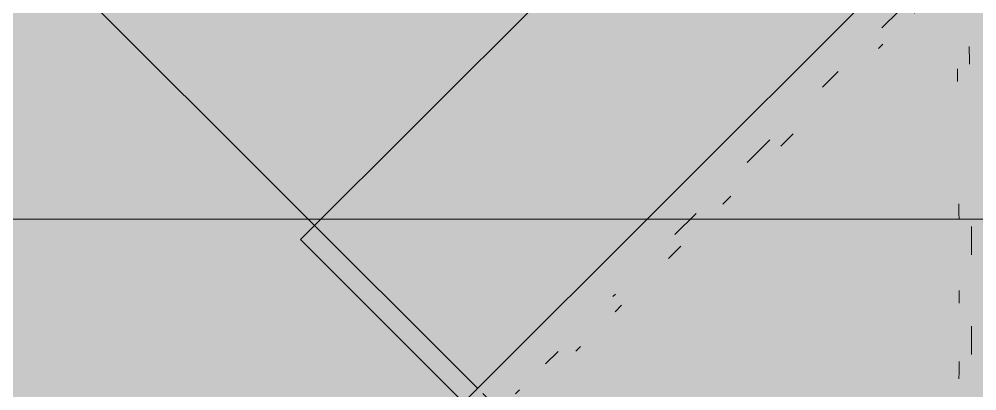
# Model space of a CAD drawing. Header units: metres. Extents: x 42.1 to 94.3, y -3.4 to 61.2.
# Drawn here: x 43.0623 to 43.1246, y 59.0157 to 59.0399 of the extents above; entities that cross this region are included whole.
import ezdxf

# ---------------------------------------------------------------- set-up
doc = ezdxf.new("R2010")
doc.units = ezdxf.units.M
doc.layers.add('P-PIPE', color=7, linetype='Continuous', lineweight=5)
doc.layers.add('P-SANR-FIXT', color=7, linetype='Continuous', lineweight=5)

# ---------------------------------------------------------------- blocks, each defined once
blk = doc.blocks.new('USO_ESG_Cuba lavatório retângular - Uso geral-4179220-TÉRREO F_S 2')
at = {"layer": 'P-SANR-FIXT', "true_color": 0xf3f3f3, "transparency": 33554560}
h = blk.add_hatch(color=7, dxfattribs=at)
h.paths.add_polyline_path([(0.153576522856982, -0.38421018595938), (0.1730500000000551, -0.38421018595938), (0.1865226853825297, -0.3806001907912671), (0.1963853755968918, -0.3707375005769058), (0.1999953707650045, -0.357264815194431), (0.1999953707650045, -0.08215698149947279), (0.1963853755968918, -0.06868429611699853), (0.1865226853825297, -0.0588216059026367), (0.1730500000000551, -0.05521161073452373), (-0.1731071461119438, -0.05521161073452265), (-0.1865798314944186, -0.05882160590263562), (-0.1964425217087805, -0.06868429611699745), (-0.2000525168768932, -0.0821569814994717), (-0.2000525168768937, -0.3572648151944299), (-0.196442521708781, -0.3707375005769047), (-0.1865798314944192, -0.3806001907912665), (-0.1731071461119441, -0.3842101859593789), (0.07598515189167351, -0.3842101859593795)])
h.paths.add_polyline_path([(-0.07919759003894342, -0.357624999999851), (-0.1858498807489764, -0.357624999999851), (-0.1858498807489775, -0.1449999999999286), (0.1869294648993635, -0.1449999999999286), (0.1869294648993629, -0.357624999999851), (0.07598515189167351, -0.357624999999851)])
h = blk.add_hatch(color=7, dxfattribs=at)
h.paths.add_polyline_path([(-0.1577742693706414, -0.357624999999851), (0.1869294648993632, -0.357624999999851), (0.1869294648993624, -0.1449999999999286), (-0.1858498807489766, -0.1449999999999286), (-0.1858498807489775, -0.357624999999851), (-0.1731071461119441, -0.357624999999851)])
h.paths.add_polyline_path([(6.036984245838539e-14, -0.2799999999999271), (-0.009270509831188219, -0.2785316954887822), (-0.01763355756871367, -0.2742705098311759), (-0.02427050983118833, -0.2676335575687012), (-0.02512147617277536, -0.2661279080109149), (-0.02896880295329542, -0.2601993078303887), (-0.03101997323187399, -0.2495252780338277), (-0.02853169548879464, -0.2391271243805102), (-0.02329843698083179, -0.2310628503780678), (-0.02032718487592323, -0.2284231174758867), (-0.01763355756871502, -0.225729490168679), (-0.009270509831187677, -0.2214683045110727), (0.0005397920751905673, -0.2200854946656388), (0.009270509831308147, -0.2214683045110727), (0.01763355756883414, -0.225729490168679), (0.02427050983130853, -0.2323664424311531), (0.02620106032315622, -0.2358070138571937), (0.02875675427857716, -0.2397917578824771), (0.03085075423789607, -0.2499999999999275), (0.02853169548891457, -0.2605591455052985), (0.02313259905120621, -0.2689772181099839), (0.02127662880824103, -0.2706274385917687), (0.01763355756883468, -0.2742705098311753), (0.009270509831308959, -0.2785316954887822), (0.0005397920751905673, -0.2799145053342166)])
at = {"layer": 'P-SANR-FIXT'}
blk.add_line((0.1869294648993059, -0.145), (-0.185849880749034, -0.145), dxfattribs=at)
at = {"layer": 'P-SANR-FIXT', "color": 8, "true_color": 0x797979}
blk.add_line((0.02620106032309959, -0.145), (0.1869294648993054, -0.145), dxfattribs=at)
blk = doc.blocks.new('Joelho 45_90 - Serie Normal - Esgoto - MEP - Tigre - Standard-4202926-TÉRREO F_S 2')
at = {"layer": 'P-PIPE', "true_color": 0xe06060}
for points in [[(43.09121825120125, 59.01490500187934), (43.12133113441597, 59.04501788509407), (43.11072453269818, 59.05562448681187), (43.08061164948344, 59.02551160359714), (43.09064037133811, 59.01548288174247)], [(43.09355140251431, 59.01440972606765), (43.09379816894773, 59.01503962716366), (43.09413497552421, 59.01526043900543), (43.09469248299542, 59.01555080654877), (43.09509346984427, 59.01622524821059), (43.09529048933597, 59.01682031953839), (43.09709210859911, 59.01795043215247), (43.09765728220394, 59.01892705556069), (43.09783093944536, 59.01917139261146), (43.10092994317454, 59.02179113005352), (43.10111204696017, 59.02197037051352), (43.10149927012579, 59.02235759367914), (43.1014992904534, 59.02244624218262), (43.10414248644704, 59.02547471140782), (43.1055919335484, 59.02645025710175), (43.1071207427368, 59.02834346258728), (43.10825667811314, 59.02960091575976), (43.11050220935637, 59.03136053290972), (43.11106602776538, 59.03203084060077), (43.11185218201361, 59.03315700090106), (43.11441326907629, 59.03536372668593), (43.11450544520086, 59.03536376875422), (43.11706817992887, 59.03831021704583), (43.11768975658364, 59.03905165887226), (43.11875321777291, 59.03961154132627), (43.11952413119458, 59.0407842322798), (43.12007865413423, 59.04139024105188), (43.12110879198855, 59.0419671155419), (43.12117213330276, 59.0420304568561), (43.12118734494042, 59.04254769413158), (43.12182641022767, 59.04268473378102), (43.12109859967998, 59.04478535035808), (43.09121825120125, 59.01490500187934), (43.09350566226557, 59.01441943569886)], [(43.12591236611203, 59.00053284993211), (43.12615850806137, 59.00576382471036), (43.12625971368062, 59.02936221828237), (43.12589841395664, 59.04312587442562), (43.12402335517201, 59.04166379795558), (43.1243486329536, 59.0412383867019), (43.12402335517201, 59.04074373933405), (43.12407835356348, 59.0401190435583), (43.12455574700626, 59.03932824077449), (43.12413335195495, 59.0373796777201), (43.12417462014682, 59.03679455527135), (43.12451260171648, 59.03622509684291), (43.12423844799116, 59.03186155218982), (43.12443171946659, 59.02682992670958), (43.12426100764361, 59.02565598827346), (43.12426439481391, 59.02447712045145), (43.12460986350336, 59.021552797616), (43.12426326695541, 59.01871063393637), (43.1242632669554, 59.0180350078818), (43.1246123721772, 59.0170034149077), (43.12426653520554, 59.01151646757157), (43.12452228974411, 59.00794545698319), (43.12414291208669, 59.00671329090745), (43.12424026898295, 59.00576382471036), (43.12442501426657, 59.00443551625904), (43.12403558084708, 59.00316077007788), (43.12408944974627, 59.00294426313853), (43.12423044883984, 59.00238263106804), (43.12403558084708, 59.00175250073188), (43.12518653918388, 59.00100453702917)], [(43.13510081749084, 59.00053284993211), (43.14090990914313, 59.00053284993211), (43.14111573926208, 59.00419677689776), (43.14128837582904, 59.02221480494246), (43.14099595461986, 59.0424999732959), (43.14089595698775, 59.04312587442561), (43.12589841395664, 59.04312587442562), (43.12608916397707, 59.04018435867398), (43.12628375538453, 59.0259099631387), (43.12604378462083, 59.00194922907712), (43.12597807536643, 59.00053284993211), (43.13226244963923, 59.00053284993211)], [(43.10742082422457, 59.00495435000344), (43.0973568410978, 59.0116792049372), (43.0977356311265, 59.01108395617469), (43.10237821588573, 59.00780471798048), (43.10650201597117, 59.00547886342203)], [(43.12099084824236, 59.00225470256665), (43.11613380482861, 59.00292822005274), (43.11336851149638, 59.00347598273817), (43.1173187225013, 59.00262626557063), (43.12015210957972, 59.00232849472897)]]:
    blk.add_hatch(color=13, dxfattribs=at).paths.add_polyline_path(points)
h = blk.add_hatch(color=13, dxfattribs=at)
h.paths.add_polyline_path([(43.09355140251431, 59.01440972606765), (43.09362173394641, 59.01442037529873), (43.0948802796533, 59.01483611437565), (43.09439471557268, 59.01528429757948), (43.09375661102928, 59.01493383280273), (43.09354169288309, 59.01441943569887)])
h.paths.add_polyline_path([(43.09411708793926, 59.0138440406427), (43.09411708793925, 59.01421649996664), (43.09383946030583, 59.01412166827613), (43.09403966418179, 59.01392146440018)])
h.paths.add_polyline_path([(43.09495791138308, 59.01581623493643), (43.09619210731489, 59.01591907209635), (43.09704797102049, 59.01715918922658), (43.09667842253169, 59.01752873771538), (43.09524032313813, 59.01666834077754), (43.09499199449978, 59.01591907209635)])
h.paths.add_polyline_path([(43.0982545063089, 59.01798145901235), (43.09865791410736, 59.0187631521145), (43.09962786767495, 59.01982191992962), (43.1014992497982, 59.02122624315685), (43.10077349932023, 59.02165724319155), (43.09757695980431, 59.01865978317126), (43.09765728220394, 59.01834751438319), (43.09809526181827, 59.01820748202875)])
h.paths.add_polyline_path([(43.10093797013467, 59.02179629368801), (43.10268027222563, 59.02315610465895), (43.10557057792533, 59.02552652292449), (43.10492633907014, 59.02588304296595), (43.10375939805147, 59.02506252174514), (43.10111204696017, 59.02199785590999)])
h.paths.add_polyline_path([(43.10641520492615, 59.0272735284795), (43.10861650988382, 59.02834346258728), (43.1100704079217, 59.03018179273615), (43.10958979943478, 59.03047746038637), (43.10739457848081, 59.02875912649076), (43.10665241916926, 59.02763325917816)])
h.paths.add_polyline_path([(43.11185599411969, 59.03158294682315), (43.11250431398377, 59.03262531909105), (43.11355237090935, 59.03374664967473), (43.11563681605077, 59.03536376875421), (43.11489155083177, 59.03577588786103), (43.1111889649933, 59.03228188056093), (43.11106602776538, 59.03184954937169), (43.11170140023626, 59.03182374905072), (43.11170140023626, 59.03165968161054)])
h.paths.add_polyline_path([(43.11507470360623, 59.03593231712838), (43.11655787102777, 59.03703405220054), (43.11761928024573, 59.03777148527263), (43.11818667577412, 59.03791362847758), (43.11883038948668, 59.03878644326152), (43.11840784492173, 59.03924506885969), (43.11756075814617, 59.03889726361866), (43.11563681605075, 59.03660291377887)])
h.paths.add_polyline_path([(43.11914638982538, 59.04000471337873), (43.12085250503692, 59.04074392804034), (43.12087741140766, 59.04139024105187), (43.1205098897015, 59.04150888998875), (43.11965172298672, 59.04104792716522), (43.11924784675299, 59.040214083067)])
h.paths.add_polyline_path([(43.1218560669819, 59.04158301968536), (43.12185771375935, 59.04196711554189), (43.12161731033133, 59.04263989489356), (43.12117894123798, 59.04226194526911), (43.12144997988899, 59.04196711554189), (43.1217084830662, 59.04173099588773)])
h.paths.add_polyline_path([(43.12224016283844, 59.0419671155419), (43.12224016283844, 59.04227098117024), (43.12200404318428, 59.04237664472922)])
h = blk.add_hatch(color=13, dxfattribs=at)
h.paths.add_polyline_path([(43.09439471557268, 59.01412166827613), (43.09445803994748, 59.01441943569887), (43.09403966418177, 59.01448365618925), (43.09403966418177, 59.01424294627429)])
h.paths.add_polyline_path([(43.09485995827634, 59.01458691097979), (43.09581001722419, 59.01588723134644), (43.09495791138309, 59.01581623493644), (43.09452792584926, 59.01518862511842), (43.09488814365357, 59.01482042254772)])
h.paths.add_polyline_path([(43.0961921193929, 59.01591907209635), (43.0982545063089, 59.01798145901235), (43.0973824108341, 59.01824073438745), (43.09679283538516, 59.01738423490738), (43.09703752434282, 59.0171440522484), (43.09670921546, 59.01666834077754)])
h.paths.add_polyline_path([(43.09884719626141, 59.01857414896487), (43.10015920480798, 59.02022063337478), (43.09871960598218, 59.01879517283348)])
h.paths.add_polyline_path([(43.1014992701258, 59.02122624315686), (43.10403768051074, 59.02403973228405), (43.10261443877076, 59.02310472375626), (43.10111204696017, 59.02161344599487)])
h.paths.add_polyline_path([(43.10861650988382, 59.02834346258728), (43.11170140023626, 59.03142835293972), (43.11148007812362, 59.03196053517601), (43.1109638324655, 59.03182215601885), (43.10967401922554, 59.03053234277888), (43.10989613816846, 59.02996144348671), (43.10906093083897, 59.02890539500574)])
h.paths.add_polyline_path([(43.10535513978983, 59.02508209249327), (43.10777296175537, 59.0278154514654), (43.10742290637299, 59.02776331711359), (43.10579365071313, 59.02665197426648), (43.10500349026556, 59.02586181381891), (43.10556281635789, 59.02552179688516)])
h.paths.add_polyline_path([(43.11563677398248, 59.03536386694656), (43.11781743894046, 59.03777148527263), (43.11691316171929, 59.03729757358042), (43.11507707202563, 59.03592342864276)])
h.paths.add_polyline_path([(43.11263999000807, 59.03236694271153), (43.11384038106356, 59.03397008476312), (43.11226323307235, 59.03241104207758)])
h.paths.add_polyline_path([(43.12067900010555, 59.04040595280902), (43.12166328834842, 59.04177631073571), (43.12109859967998, 59.04195692323333), (43.12087741140767, 59.04139024105186), (43.12107984432238, 59.0411867321622), (43.1208731973183, 59.04078423227979)])
h.paths.add_polyline_path([(43.11874976990733, 59.0384767226108), (43.1205098897015, 59.04036167175691), (43.11875321777291, 59.03961154132627), (43.1185738451544, 59.0390441577148), (43.11875321777291, 59.03856235272603)])
h.paths.add_polyline_path([(43.12204737972299, 59.04177433242644), (43.12224016283843, 59.04196711554189), (43.12183944840022, 59.04238584001664), (43.12200404318428, 59.041817635288)])
h = blk.add_hatch(color=13, dxfattribs=at)
h.paths.add_polyline_path([(43.12319541106932, 59.00252112573583), (43.12317514597564, 59.0028400590891), (43.12296646508204, 59.00260768024366), (43.12317514597563, 59.00252878708525)])
h.paths.add_polyline_path([(43.12051077030094, 59.00298951342325), (43.12329248044534, 59.00469264928132), (43.1156526405892, 59.0038412347196), (43.11600518109475, 59.00361714393276), (43.11974545468646, 59.00308284566147)])
h.paths.add_polyline_path([(43.11265607436766, 59.00404581448991), (43.11220543689238, 59.00425886742577), (43.11134798156655, 59.00492410212421), (43.11038619625363, 59.00480191790924), (43.10852814307516, 59.00574535820301), (43.11088629410432, 59.00426341060022), (43.11264073470483, 59.00404581448991)])
h.paths.add_polyline_path([(43.11009576688426, 59.00456767620589), (43.10742082422458, 59.00598670757115), (43.10483552211293, 59.00742700196915), (43.10287501885188, 59.00874040641465), (43.10485190319339, 59.00813622510252), (43.10485190319339, 59.00838921654957), (43.10316701735086, 59.0099859182144), (43.10336183162913, 59.01023627669958), (43.10275727081967, 59.01142220986125), (43.10915601258323, 59.00890466802932), (43.10983139173517, 59.00792130611294), (43.11122216527778, 59.00592189544417), (43.11181784464221, 59.00550849277317), (43.11382609695832, 59.00482616902418), (43.11432028196691, 59.0058391732069), (43.11488537181457, 59.00693143181344), (43.11352131962109, 59.00783546675216), (43.10926739373591, 59.00890455598706), (43.10928360425322, 59.0091391318841), (43.11228847959011, 59.01248284179143), (43.11454608907604, 59.01110480039176), (43.11446915177284, 59.01327646930146), (43.11262165698708, 59.01398975567688), (43.11274106977858, 59.0170615068156), (43.11274106977858, 59.01732626121002), (43.11407481463091, 59.02052400233931), (43.11577039340243, 59.01998221506801), (43.1160257901758, 59.02369740475644), (43.12035463367089, 59.02073454233719), (43.12345373935225, 59.02219510122791), (43.12345373935223, 59.02330104103149), (43.1230866873386, 59.0233010410315), (43.1226944940996, 59.02444316692043), (43.12117608039403, 59.02565826807397), (43.11992347437322, 59.02686608080028), (43.12345490899403, 59.02692396023206), (43.12341600377289, 59.02790765199434), (43.11815447890966, 59.03040415968486), (43.11481904246057, 59.02897879468927), (43.11611672721395, 59.02744979322401), (43.11574696150052, 59.0239053982881), (43.11018199058544, 59.02481733784235), (43.10995925862581, 59.02460205558268), (43.10983863367485, 59.02534869435478), (43.10916416401641, 59.02682992670958), (43.10901349198798, 59.02682992670958), (43.10861650988382, 59.02834346258728), (43.10535513978982, 59.02508209249329), (43.10742290637299, 59.02392705853225), (43.11018199058545, 59.02294054308057), (43.11155670862858, 59.02172127290176), (43.11018199058544, 59.02163801018529), (43.107422906373, 59.02321781772945), (43.107422906373, 59.02274644312024), (43.10706869217743, 59.02337686198938), (43.10529381816361, 59.02353020932882), (43.1045603048465, 59.02428725754996), (43.09884719626141, 59.01857414896487), (43.09944443990802, 59.01766261861106), (43.09944443990802, 59.01731589649245), (43.0989588198169, 59.01730625358959), (43.0982545063089, 59.01798145901235), (43.09503864059089, 59.01441943569886), (43.09488365413251, 59.01424007786012), (43.09462822459378, 59.01435517729722), (43.09411708793926, 59.0138440406427), (43.10003291918349, 59.00955420311847), (43.10185027821009, 59.00831363764775), (43.10742290637299, 59.00495393482995)])
h.paths.add_polyline_path([(43.12329248044534, 59.00469264928132), (43.11971388541494, 59.00671329090745), (43.11625892643487, 59.00691375959278), (43.1149388035202, 59.00703470962063), (43.11488537181457, 59.00693143181344), (43.11531548873492, 59.00671329090745), (43.11742428898714, 59.00564786843086), (43.11856659225556, 59.00546192528904)])
h.paths.add_polyline_path([(43.10916087173835, 59.00658472762868), (43.10726153495595, 59.00800629924976), (43.10491642646394, 59.00832807032177), (43.10521866757491, 59.00782407828814), (43.10598337355338, 59.00725059208806), (43.10781120061429, 59.00671329090745), (43.10911436041344, 59.00658915807719)])
h.paths.add_polyline_path([(43.12242215807569, 59.00762692069094), (43.12335915695447, 59.00762692069094), (43.12334350325576, 59.00841307659502), (43.12168319679355, 59.0083382144628), (43.12238315291744, 59.00762692069094)])
h.paths.add_polyline_path([(43.11428411920624, 59.00818147151608), (43.11572083842443, 59.00879321485891), (43.1163862377946, 59.00892503631263), (43.11626204286594, 59.00925298158374), (43.11837137369894, 59.00925298158374), (43.11622465891097, 59.0099244447408), (43.11566926831701, 59.01005514630062), (43.11525258469756, 59.00895080383705)])
h.paths.add_polyline_path([(43.10060842456122, 59.01018462139626), (43.09749896511573, 59.01231051234186), (43.09640689601147, 59.01315983708798), (43.09619211939291, 59.01591906605735), (43.09688350534898, 59.01548288174247), (43.09851378168401, 59.01522894645881), (43.0996626166096, 59.0146258638132), (43.09973324461052, 59.01452871381387), (43.10062517502813, 59.01430355536429), (43.10177821070542, 59.01282816901378), (43.10167127010044, 59.01221131450379), (43.10076371368072, 59.01244290489975), (43.10057304885543, 59.01221878457203), (43.10067562668164, 59.01061039859788)])
h.paths.add_polyline_path([(43.11103302376098, 59.01326053451577), (43.10742290637299, 59.01430355536428), (43.10742290637299, 59.01459845300083), (43.10862776132433, 59.01569628516822), (43.11134761541435, 59.01400634512902), (43.11122863414131, 59.01372427480246)])
h.paths.add_polyline_path([(43.10550430124591, 59.0135031701584), (43.10540271483146, 59.01362779999588), (43.10412564285917, 59.01401861109218), (43.10409139730545, 59.01456676463597), (43.104441966903, 59.01455820377407), (43.10336464866413, 59.01548288174247), (43.10428075794729, 59.01548288174247), (43.10502133269277, 59.01454405574027), (43.10561769079627, 59.01430355536428)])
h.paths.add_polyline_path([(43.11825271581372, 59.01372427480246), (43.11825271581372, 59.0146112769842), (43.11668061385941, 59.01505061394398), (43.11616618360846, 59.01457306169055), (43.116531504504, 59.01372427480246), (43.11765428452404, 59.01372427480246)])
h.paths.add_polyline_path([(43.12239907600679, 59.01644429948783), (43.12345326874898, 59.01646078471333), (43.12344818098675, 59.01758491461176), (43.12135732056456, 59.01782284229967), (43.12096160829845, 59.01765550980233), (43.12252343703025, 59.01651001651513)])
h.paths.add_polyline_path([(43.10742290637299, 59.01758131116846), (43.10682460838344, 59.01809939693968), (43.10682460838344, 59.01784534823661), (43.10636883410396, 59.01851736348325), (43.10589875919089, 59.01898831858824), (43.10666418269366, 59.01943349256782), (43.10833560321172, 59.0185972557958), (43.10827178088798, 59.0177999378976), (43.10742290637298, 59.01765893325298)])
h.paths.add_polyline_path([(43.1205098897015, 59.01776911801613), (43.12050988970149, 59.01815354280835), (43.11987997230599, 59.01839936109537), (43.11975394682159, 59.01901316749484), (43.11813607865584, 59.01972029249826), (43.1167018809881, 59.01958986892014), (43.11718974173574, 59.01875101365459), (43.11810858285069, 59.01871343013902), (43.11825271581372, 59.01871343013902), (43.11825271581372, 59.01833680217913)])
h.paths.add_polyline_path([(43.11085910733623, 59.02096901101944), (43.11066275422118, 59.02137669748821), (43.11130904184826, 59.02102541642125)])
h.paths.add_polyline_path([(43.11815447890966, 59.03040415968486), (43.11840784492172, 59.03397346947044), (43.12014752303537, 59.03627854628768), (43.11818667577412, 59.03791362847758), (43.11263999000807, 59.03236694271153), (43.11752580074219, 59.03062823607225)])
h.paths.add_polyline_path([(43.11815447890966, 59.03040415968486), (43.123416003122, 59.03214120014609), (43.11839137786818, 59.03371931131417), (43.11826783796801, 59.0319901857758)])
h.paths.add_polyline_path([(43.11752580074219, 59.02686608080027), (43.11674455503629, 59.02744979322402), (43.11752580074219, 59.02744979322402), (43.11752580074219, 59.02949264835674), (43.11815447890966, 59.03040415968486), (43.11939364452186, 59.02701997176991)])
h.paths.add_polyline_path([(43.11106602776538, 59.02906757401868), (43.1141727860224, 59.02926721894564), (43.11170140023626, 59.03142835293972), (43.10958979943478, 59.02906757401868), (43.11067704128739, 59.02906757401868)])
h.paths.add_polyline_path([(43.12336370612569, 59.03576902651727), (43.12328113497961, 59.03656647351088), (43.12130441742561, 59.03641567550629), (43.12322347627106, 59.03940148996408), (43.12231799696154, 59.04074392804034), (43.12232282821117, 59.04139024105187), (43.12166328834842, 59.04139024105186), (43.12067591278549, 59.04021408306699), (43.12060968485613, 59.03608535768976), (43.12096960248539, 59.03593913172991), (43.12335713163572, 59.03576949364619)])
h.paths.add_polyline_path([(43.12009640021478, 59.03691609980186), (43.1203631907114, 59.04009014341487), (43.11874976990733, 59.0384767226108), (43.12008675827374, 59.03694243288096)])
h.paths.add_polyline_path([(43.12320301383481, 59.04102504249283), (43.12299459805815, 59.04139024105187), (43.12256269890823, 59.04139024105186), (43.12268955050874, 59.0412383867019), (43.12319319285107, 59.04102912311534)])
h.paths.add_polyline_path([(43.12265639921297, 59.04164884282608), (43.12204737972299, 59.04177433242644), (43.12224016283844, 59.04170126066394), (43.12252964450124, 59.04166480540968)])
h = blk.add_hatch(color=13, dxfattribs=at)
h.paths.add_polyline_path([(43.12311239897622, 59.00183263706455), (43.12300269073506, 59.00260768024366), (43.12321552209016, 59.00284052480652), (43.12329248044533, 59.00758456574754), (43.12239287427835, 59.00761704186677), (43.12168319679355, 59.0083382144628), (43.1233726669071, 59.00841439156498), (43.12345326874898, 59.01646078471333), (43.12239907600679, 59.01644429948783), (43.12096160829847, 59.01765550980234), (43.12050988970149, 59.01776911801613), (43.11626140028951, 59.01907989627803), (43.11775416747976, 59.01921569642322), (43.11624855852364, 59.01975106152289), (43.11813607865584, 59.01958948324009), (43.1196231644851, 59.01943424506556), (43.11945709783993, 59.01907989627803), (43.1205098897015, 59.01907989627804), (43.1205098897015, 59.01815354280834), (43.12167373679598, 59.01795664335345), (43.123457130041, 59.0173188220079), (43.12346776675642, 59.02219128026676), (43.12294053491387, 59.0219445710508), (43.11975394682159, 59.02054162870893), (43.1197539468216, 59.02080141622307), (43.11593049784867, 59.02376848850579), (43.11584436648323, 59.02369740475645), (43.11519640058708, 59.024161163495), (43.11752580074219, 59.02686608080027), (43.11815452201692, 59.02715518914347), (43.11815450260523, 59.03040413154205), (43.11457930336859, 59.0313666638347), (43.11457930336859, 59.0319901857758), (43.11334576062048, 59.0319901857758), (43.11334576062048, 59.03231087251454), (43.11185599411969, 59.03158294682315), (43.11226323307235, 59.03124772887883), (43.11228193342218, 59.03079298046882), (43.11270207464889, 59.03079298046883), (43.1141727860224, 59.02926721894564), (43.11106602776537, 59.02934174308235), (43.11075000417429, 59.02939121158144), (43.10861650988382, 59.02834346258728), (43.10926184810989, 59.02588304296594), (43.10958979943479, 59.02588304296595), (43.10958979943478, 59.02533628272426), (43.11018199058544, 59.02474034627279), (43.11506155069353, 59.0241284529139), (43.11507241425171, 59.02401718961254), (43.11245100750342, 59.02129606500497), (43.11407480679346, 59.02052400512616), (43.11347249288329, 59.01907989627804), (43.11503679024412, 59.01907989627804), (43.11268188655682, 59.01718438848561), (43.11255823713542, 59.01688933958963), (43.11032296551274, 59.01478446100829), (43.10876416271833, 59.01548288174247), (43.10839355414607, 59.01548288174248), (43.10682460838343, 59.01423210303613), (43.10409377450704, 59.01452871381387), (43.10412564285917, 59.01401861109218), (43.10564958870639, 59.0133249263186), (43.10896008089267, 59.00895080383704), (43.10278459198959, 59.01136861544869), (43.10316701735086, 59.0099859182144), (43.10491642646395, 59.00832807032178), (43.10553766618732, 59.00845162212453), (43.10742290637299, 59.00790100021288), (43.10911436041344, 59.00658915807719), (43.10753156610921, 59.00671329090745), (43.11082633259475, 59.00474648947584), (43.11134798156655, 59.00492410212419), (43.11230650266452, 59.00418045814143), (43.11139721842284, 59.00404430653096), (43.11613380482862, 59.00292822005274), (43.12287262579938, 59.00188033801491)])
h.paths.add_polyline_path([(43.12051077030094, 59.00298951342325), (43.11564461991301, 59.0038628778848), (43.11613380482862, 59.0041242548876), (43.12329248044534, 59.00469265760305), (43.12152361175782, 59.00360963328782)])
h.paths.add_polyline_path([(43.10990833889652, 59.00467154725716), (43.10650201597116, 59.0070641193662), (43.10521866757491, 59.00782407828814), (43.10437624286483, 59.00823135579463), (43.10349677527743, 59.00832387170666), (43.10745738698292, 59.0059673766746), (43.10911436041344, 59.00509132729018)])
h.paths.add_polyline_path([(43.12329248044534, 59.00469265760305), (43.11664470988072, 59.00597871598841), (43.11681130100789, 59.00612158439845), (43.11477251464815, 59.00671329090746), (43.11438715859455, 59.00596843861915), (43.11401395005111, 59.00574535820301), (43.11356096079385, 59.00489785982825), (43.11086722720249, 59.00608172363773), (43.11001077899251, 59.00760700691738), (43.10975743251443, 59.00760700691738), (43.10945483315193, 59.00884791035033), (43.11750591986349, 59.00671329090746), (43.11954823903395, 59.00665741046772), (43.12077233945296, 59.00596843861915)])
h.paths.add_polyline_path([(43.11483272043601, 59.00861727089269), (43.11525381157408, 59.0093410508528), (43.1148129722568, 59.00918976199831), (43.11557021441562, 59.01016306457715), (43.11658486827805, 59.00952785834929), (43.1167857401246, 59.00925298158374), (43.11611656237872, 59.00887161124649), (43.11572083842444, 59.0087932148589)])
h.paths.add_polyline_path([(43.10060842456122, 59.01018462139626), (43.10060603943801, 59.01161669860581), (43.10057304885543, 59.01221878457203), (43.0961921193929, 59.01591898845707), (43.09640689601147, 59.01315983708798), (43.09968146518978, 59.01072038265525)])
h.paths.add_polyline_path([(43.11461094683941, 59.01104418832363), (43.11103302376098, 59.01326053451577), (43.1113476153084, 59.01400634487784), (43.11297944218277, 59.01372427480246), (43.11446915177283, 59.01327646930145), (43.11454608907604, 59.01110480039176)])
h.paths.add_polyline_path([(43.10181752023652, 59.01216736725745), (43.1014992904534, 59.01338025942815), (43.10018464550571, 59.01473229310605), (43.09676576421993, 59.01548288174247), (43.10111204696017, 59.01241072186706), (43.10167127010044, 59.01221781657419)])
h.paths.add_polyline_path([(43.09619211335389, 59.013314826165), (43.0961921133539, 59.01333830925673), (43.09467594236628, 59.01440289506972), (43.0948836541325, 59.01424007786012), (43.09546226228609, 59.01383092626704)])
h.paths.add_polyline_path([(43.11714636120449, 59.01366856805337), (43.11725538818914, 59.01372618199967), (43.11611656237871, 59.01398975567687), (43.11611656237871, 59.01452699766138), (43.11674741936497, 59.01511263035858), (43.11929137879198, 59.01398975567688), (43.11813607865584, 59.01386542566996), (43.11873965762951, 59.01366893239433), (43.11775416747977, 59.01366870704114)])
h.paths.add_polyline_path([(43.09887747672687, 59.01738423490739), (43.09944443990802, 59.01766261861106), (43.09941621630261, 59.01795043215246), (43.09884719626142, 59.01857414896486), (43.09828687073579, 59.01795043215246)])
h.paths.add_polyline_path([(43.10742290637299, 59.01758131116846), (43.10742290637299, 59.01773508102313), (43.10827178088798, 59.0177999378976), (43.10827178088797, 59.01854566012052), (43.10665160538213, 59.01931088237541), (43.10658228875168, 59.01931088237541), (43.1056495887064, 59.0191150650526), (43.10655143978402, 59.01833441588313), (43.10667908953287, 59.01820652711647), (43.10732919732786, 59.0177279213362)])
h.paths.add_polyline_path([(43.11067209318917, 59.0213573070605), (43.11061573796268, 59.02147431698561), (43.11155670862858, 59.02172127290176), (43.1119916539789, 59.02151447157075), (43.11076651221267, 59.02251142389375), (43.10958979943478, 59.02329803980592), (43.10827178088797, 59.02368064214206), (43.10827178088797, 59.02271011743743), (43.1097199246969, 59.02184400233836)])
h.paths.add_polyline_path([(43.12346776675642, 59.02219128026676), (43.12345373935225, 59.02682992670959), (43.1205098897015, 59.02666586917887), (43.1205098897015, 59.02640901565925), (43.12251158243004, 59.02415325616081), (43.1226944940996, 59.02444316692043), (43.1230866873386, 59.0233010410315), (43.12346475175428, 59.0233010410315)])
h.paths.add_polyline_path([(43.10706869217743, 59.02337686198938), (43.1070112164501, 59.02376577539577), (43.10627469280861, 59.02424495366684), (43.10615609026249, 59.02455870204152), (43.10535513978982, 59.02508209249329), (43.1045603048465, 59.02428725754996), (43.1052938181636, 59.02353020932881), (43.10615609026249, 59.02345570988198)])
h.paths.add_polyline_path([(43.11752580074219, 59.02724608340466), (43.11611672721396, 59.02744979322402), (43.11470409779311, 59.02911422863384), (43.11815450260523, 59.03040413154205), (43.1179169959268, 59.02906757401868), (43.11752580074219, 59.02906757401868), (43.11752580074219, 59.02735448150622)])
h.paths.add_polyline_path([(43.123449525044, 59.02788905704087), (43.12333346664995, 59.03577117508444), (43.12036319071142, 59.03584628292947), (43.11815452201692, 59.03407904993099), (43.11563681605075, 59.03536376875422), (43.11815450260523, 59.03040413154205), (43.12237176833632, 59.02840313023985)])
h.paths.add_polyline_path([(43.12253147512076, 59.04130406708629), (43.12265639921295, 59.04164884282608), (43.12219917249745, 59.04144131251628), (43.12232282821117, 59.04139024105187)])
h.paths.add_polyline_path([(43.1205098897015, 59.0361873539831), (43.12067898832586, 59.03652735555804), (43.12328113442734, 59.03932801005255), (43.12316224408332, 59.04104198234022), (43.12250644325116, 59.04123838670191), (43.12226971359567, 59.04061723874064), (43.12066463611373, 59.040214083067), (43.12016820292885, 59.03734623294919), (43.12009640021478, 59.03691609980188), (43.11874976990734, 59.03847672261078), (43.11840784492173, 59.03780058154288), (43.11931720501136, 59.0370211336658), (43.12047296135433, 59.0362250968429)])
h.paths.add_polyline_path([(43.12130441742561, 59.03641567550629), (43.12334864444411, 59.03657162361061), (43.12328113442734, 59.03932801005255)])
h.paths.add_polyline_path([(43.12318714797185, 59.04124300888353), (43.12316224408332, 59.0415851403339), (43.12299459805815, 59.04139024105187), (43.12316224408332, 59.04126205149662)])
h = blk.add_hatch(color=13, dxfattribs=at)
h.paths.add_polyline_path([(43.12391226793788, 59.00183263706455), (43.12436064362236, 59.00260768024366), (43.12402312204859, 59.00302658346526), (43.12329248069906, 59.00283068498924), (43.12320584707382, 59.00260768024366), (43.12346329765293, 59.00252127393932), (43.12379333254416, 59.00201506182756)])
h.paths.add_polyline_path([(43.12317514597564, 59.00183263706455), (43.12341384815029, 59.00208054983852), (43.12313731995316, 59.00197825507088), (43.12311239897622, 59.00183263706455)])
h.paths.add_polyline_path([(43.12405275293166, 59.00376142622896), (43.12456701411505, 59.00469264928132), (43.12412525783787, 59.00614086948831), (43.12329248069906, 59.00469264928132), (43.12352246478284, 59.00376300258701)])
h.paths.add_polyline_path([(43.12414331864545, 59.00727607834044), (43.12450642694261, 59.0081622801746), (43.12422228033749, 59.01213375991947), (43.12351346843591, 59.0072898942543), (43.12414331864545, 59.00728834922256)])
h.paths.add_polyline_path([(43.12422239372463, 59.01214150371482), (43.12422239372464, 59.01214442987991), (43.12422158497921, 59.01214150670251)])
h.paths.add_polyline_path([(43.12422239372464, 59.01214442987991), (43.12452411284938, 59.0159010907966), (43.12443712006997, 59.01752127838044), (43.12423621146984, 59.0180073851363), (43.12375218220036, 59.01754811023743), (43.12345879520166, 59.01781556686998), (43.12369447973605, 59.01668972833507), (43.12372092679975, 59.01646137286948), (43.12384007467676, 59.01533020724963), (43.12344818098675, 59.01214445850949)])
h.paths.add_polyline_path([(43.12373151095089, 59.0198781426198), (43.12375546737037, 59.019982215068), (43.12428408679457, 59.019982215068), (43.12460393980217, 59.0228543105409), (43.12426100764362, 59.02449041168184), (43.1234693518041, 59.02136318480647), (43.12356041066151, 59.0213787577199), (43.12371964459955, 59.019982215068)])
h.paths.add_polyline_path([(43.12425535481979, 59.02631248046389), (43.1245712119966, 59.02781545146539), (43.12416486516223, 59.03170100646386), (43.12361845669901, 59.02631394812531), (43.12387473122838, 59.02631335756895)])
h.paths.add_polyline_path([(43.12421538225566, 59.03214121475906), (43.12450194990307, 59.03608535768976), (43.12430411976349, 59.03657636394139), (43.12413335195495, 59.03684110232423), (43.12366113500262, 59.03657144361867), (43.12334864444411, 59.03657162361061), (43.12359858651361, 59.03597149780268), (43.12363114313187, 59.03576922925921), (43.12365110300684, 59.03390908195336), (43.123416003122, 59.03214121475906)])
h.paths.add_polyline_path([(43.12421560380252, 59.03213972206974), (43.12421538225566, 59.03214121475906), (43.12345373935224, 59.03214115499423)])
h.paths.add_polyline_path([(43.12411399978953, 59.03794388285058), (43.12455565782177, 59.03932801005255), (43.12402335517201, 59.04015897178174), (43.12335713163572, 59.03898009696326), (43.1235833796492, 59.03794449211492)])
h.paths.add_polyline_path([(43.12401079168807, 59.0408532352408), (43.12418413127852, 59.04145363101371), (43.12381734027412, 59.04173099588773), (43.12337273271961, 59.04085337122937), (43.12361867502012, 59.04085331881204)])
h = blk.add_hatch(color=13, dxfattribs=at)
h.paths.add_polyline_path([(43.12391226793788, 59.00183263706455), (43.12319541106932, 59.00252112573583), (43.12341384815029, 59.00208054983852)])
h.paths.add_polyline_path([(43.12374828465163, 59.00283973180609), (43.12403558084708, 59.00316077007788), (43.12323568639217, 59.00316077007788), (43.12329248044533, 59.00284041025641)])
h.paths.add_polyline_path([(43.12403558084708, 59.00316077007788), (43.12403558084707, 59.00376147727545), (43.12352246478284, 59.00376300258702), (43.12327346281952, 59.004179321081), (43.12329248044534, 59.00316237434075)])
h.paths.add_polyline_path([(43.12329248044534, 59.00469264928132), (43.12414331864544, 59.00674105691128), (43.12334274843362, 59.00671329090745), (43.12331446640384, 59.00557642630513)])
h.paths.add_polyline_path([(43.12414331864544, 59.00674105691128), (43.12414331864545, 59.00728834922256), (43.1233663951697, 59.00756480682612), (43.1233581406453, 59.00758219538977), (43.12342255408058, 59.00674363280942)])
h.paths.add_polyline_path([(43.1233726669071, 59.00841439156498), (43.12378557223456, 59.00934724734149), (43.12422239372463, 59.01214150371482), (43.12342251834588, 59.01214150371482), (43.12338730477558, 59.00925298158374)])
h.paths.add_polyline_path([(43.12422239372463, 59.01214150371482), (43.12421293548655, 59.01214442987992), (43.123457130041, 59.0121444298799)])
h.paths.add_polyline_path([(43.12342255436736, 59.01214445850949), (43.12371493613917, 59.01643652765105), (43.12345326874899, 59.01646078471334), (43.12344818098675, 59.01533020724961)])
h.paths.add_polyline_path([(43.12346776675642, 59.02219128026676), (43.12426138644653, 59.02449150960513), (43.12423844799116, 59.02631251942382), (43.12364347948145, 59.02641823433814), (43.12345530582852, 59.0267778935515), (43.12346564257651, 59.0233010410315)])
h.paths.add_polyline_path([(43.12397954000781, 59.01753392597882), (43.12426315603463, 59.01905161569818), (43.12426213729951, 59.01995095419875), (43.1237315109509, 59.0198781426198), (43.12346776675641, 59.02218331110491), (43.12345831793976, 59.01758279101902), (43.1237740764069, 59.0175531883772)])
h.paths.add_polyline_path([(43.123416003122, 59.03214121475906), (43.12345373935224, 59.03242482200849), (43.12363114313189, 59.03576922925922), (43.12336038257614, 59.03594612966445), (43.1233815242417, 59.03475969989491)])
h.paths.add_polyline_path([(43.123449525044, 59.02788905704087), (43.12384166253037, 59.02895325172625), (43.12417462014684, 59.03214115499423), (43.123416003122, 59.03214121475906), (43.12344427681125, 59.02889785517161)])
h.paths.add_polyline_path([(43.12328113442734, 59.03932801005255), (43.12396126124725, 59.04085324579714), (43.12322347627104, 59.04074392804034), (43.12323723957378, 59.04040594102931)])
h.paths.add_polyline_path([(43.12341600377289, 59.03652998356566), (43.12367819451219, 59.03657143379252), (43.12414169460893, 59.03685003085567), (43.12407835356348, 59.03794392378), (43.1235833796492, 59.03794449211492), (43.12328828997072, 59.03906170852708), (43.1233788828613, 59.03655293089092)])
at = {"layer": 'P-PIPE', "color": 8, "true_color": 0x797979}
for p, q in [((43.11072946553005, 59.05562941964369), (43.08061164948343, 59.02551160359707)), ((43.12133606724788, 59.04502281792598), (43.11072946553008, 59.05562941964378)), ((43.12133606724784, 59.04502281792592), (43.09157572032917, 59.01526247100724)), ((43.12183104199471, 59.04268936554806), (43.12133606724789, 59.04502281792598)), ((43.12239672741967, 59.04212368012313), (43.12101134983256, 59.04350905771023)), ((43.12183104199469, 59.042689365548), (43.12161890881356, 59.04247723236689)), ((43.12239672741967, 59.04212368012313), (43.12183104199472, 59.04268936554807)), ((43.12590085409824, 59.04312788770709), (43.12390145853526, 59.04182797769833)), ((43.14090293306543, 59.04312936217886), (43.12590539003433, 59.04312936217886)), ((43.12239209565258, 59.042119048356), (43.12239672741963, 59.04212368012305)), ((43.12239672741961, 59.04212368012305), (43.12239209565256, 59.042119048356)), ((43.12310584866853, 59.04182936217886), (43.12239672741966, 59.04212368012312)), ((43.12310584866853, 59.04182936217886), (43.12239672741966, 59.04212368012312)), ((43.1210975976977, 59.04195592125103), (43.12065280143693, 59.04151112499027)), ((43.1217502521711, 59.04147720487452), (43.12200404318423, 59.04173099588765)), ((43.12200404318423, 59.04173099588765), (43.12175025217109, 59.04147720487451)), ((43.12516097399789, 59.04182936217886), (43.12310584866853, 59.04182936217886)), ((43.12390571763019, 59.04182936217886), (43.12310584866853, 59.04182936217886)), ((43.11953452640262, 59.04039284995597), (43.1184329946101, 59.03929131816344)), ((43.12053871360496, 59.04026566630838), (43.12067898832582, 59.04040594102925)), ((43.12067898832581, 59.04040594102925), (43.12053871360496, 59.04026566630838)), ((43.11821810625586, 59.03794505895929), (43.11850723137619, 59.03823418407961)), ((43.11850723137617, 59.03823418407959), (43.11821810625585, 59.03794505895928)), ((43.11506923035862, 59.03592755391195), (43.11456797521986, 59.03542629877321)), ((43.1155939960095, 59.03645231956285), (43.11507108855748, 59.03592941211081)), ((43.11186507727276, 59.03159202997619), (43.11265997285865, 59.03238692556208)), ((43.11265997285865, 59.03238692556208), (43.11186507727275, 59.03159202997618)), ((43.11115269648083, 59.03201102003416), (43.10967987673887, 59.0305382002922)), ((43.10808408187814, 59.02781103458156), (43.10861650988379, 59.02834346258721)), ((43.10861650988378, 59.0283434625872), (43.10808408187811, 59.02781103458154)), ((43.10634951782693, 59.02720784138028), (43.10497579698836, 59.02583412054169)), ((43.08060671665154, 59.02550667076523), (43.0906305056743, 59.01548288174247)), ((43.1045446068191, 59.02427155952252), (43.10534847956875, 59.02507543227218)), ((43.10534847956875, 59.02507543227217), (43.1045446068191, 59.02427155952252)), ((43.10109939548255, 59.0219577190359), (43.1009335847008, 59.02179190825415)), ((43.10108136435638, 59.0208083170598), (43.10149927012576, 59.02122622282919)), ((43.10149927012576, 59.02122622282918), (43.10108136435638, 59.0208083170598)), ((43.09851378168396, 59.01824073438738), (43.09881766189167, 59.01854461459509)), ((43.09881766189167, 59.01854461459509), (43.09851378168396, 59.01824073438738)), ((43.09736548353082, 59.01822380708418), (43.09655884450277, 59.01741716805611)), ((43.0906305056743, 59.01548288174247), (43.09121331836934, 59.01490006904744)), ((43.09246898330538, 59.01548288174247), (43.0941124561722, 59.01383940887565)), ((43.09485308897119, 59.01571141252455), (43.09459699921935, 59.01545532277268)), ((43.09121331836935, 59.01490006904744), (43.09354677074725, 59.0144050943006)), ((43.09157572032917, 59.01526247100724), (43.09121825120121, 59.01490500187928)), ((43.09354677074725, 59.0144050943006), (43.0941124561722, 59.01383940887565)), ((43.09427532398207, 59.0140022766855), (43.09469248299538, 59.0144194356988)), ((43.09469248299536, 59.01441943569878), (43.09427532398205, 59.01400227668548)), ((43.0941124561722, 59.01383940887565), (43.10436043791, 59.00636558711131)), ((43.0941124561722, 59.01383940887565), (43.10436043791, 59.00636558711131)), ((43.10436043791, 59.00636558711131), (43.11640138629824, 59.00238127659024)), ((43.10436043791, 59.00636558711131), (43.11640138629824, 59.00238127659024)), ((43.11640138629824, 59.00238127659024), (43.12310584866854, 59.00182936217886)), ((43.11640138629824, 59.00238127659024), (43.12310584866854, 59.00182936217886)), ((43.12310584866852, 59.00182936217886), (43.12503589487923, 59.00182936217886)), ((43.12310584866852, 59.00182936217886), (43.12390571763018, 59.00182936217886)), ((43.12390145853526, 59.0018307466594), (43.12497076296509, 59.00113553678874)), ((43.12517786202591, 59.00100089102531), (43.12590085409825, 59.00053083665063)), ((43.12590539003433, 59.00052936217886), (43.14090293306545, 59.00052936217886))]:
    blk.add_line(p, q, dxfattribs=at)
for centre, major_axis, ratio, start_param, end_param in [((43.12590539003428, 59.02182936217879), (0, 0.02129999999998919), 0.01809886798112311, 4.404771018844849, 6.301282199338245), ((43.14090293306541, 59.02182936217879), (0, 0.02129999999999897), 0.01809886798029118, 4.407630881484245, 6.301282199375928), ((43.12310584866849, 59.02182936217879), (0, 0.01999999999998892), 0.01809886798121889, 5.889000398440203e-11, 0.01809689220601141), ((43.12310584866849, 59.02182936217879), (0, 0.01999999999999828), 0.01809886798069557, 5.889000398440203e-11, 0.01809689220653454), ((43.12390571763014, 59.02182936217879), (0, 0.01999999999999828), 0.01809886798069557, 6.15325920619837, 6.301282199386121), ((43.12310584866849, 59.02182936217879), (0, 0.01999999999999428), 0.01809886798100532, 5.971722440566179, 6.039482811572752), ((43.12310584866849, 59.02182936217879), (0, 0.01999999999999997), 0.01809886798009678, 5.971722440551535, 6.039482811560997), ((43.12390571763014, 59.02182936217879), (0, 0.01999999999999272), 0.01809886798007861, 5.893681805725822, 5.952216348970417), ((43.12390571763014, 59.02182936217879), (0, 0.0200000000000042), 0.01809886798025603, 5.56786744549609, 5.661694129404411), ((43.12310584866849, 59.02182936217879), (0, 0.01999999999999225), 0.01809886798047595, 5.486647838076691, 5.54512139559142), ((43.12310584866849, 59.02182936217879), (0, 0.01999999999999584), 0.01809886797998048, 5.486647838063007, 5.545121395577794), ((43.12310584866849, 59.02182936217879), (0, 0.01999999999998929), 0.01809886798069257, 4.965687783654314, 5.017497268942622), ((43.12310584866849, 59.02182936217879), (0, 0.01999999999999718), 0.01809886798007754, 4.96568778364607, 5.017497268932886), ((43.12390571763014, 59.02182936217879), (0, 0.02000000000000598), 0.01809886798023331, 4.84649338393249, 4.940362342011245), ((43.12310584866849, 59.02182936217879), (0, 0.02000000000000293), 0.01809886797999058, 4.68866868834801, 4.730485872543497), ((43.12310584866849, 59.02182936217879), (0, 0.02000000000000538), 0.01809886798066986, 4.68866868834712, 4.730485872544175), ((43.12390571763014, 59.02182936217879), (0, 0.01999999999999564), 0.01809886798047382, 4.520700153963639, 4.614505623972831), ((43.12310584866849, 59.02182936217879), (0, 0.02000000000000192), 0.01809886797941716, 4.439449874245023, 4.497924003606613), ((43.12310584866849, 59.02182936217879), (0, 0.02000000000000416), 0.0180988679802083, 4.439449874233675, 4.497924003597523), ((43.12590539003428, 59.02182936217879), (0, 0.02129999999999897), 0.01809886798061264, 3.15968954574895, 4.404771018852988), ((43.14090293306541, 59.02182936217879), (0, 0.02130000000000677), 0.01809886798014483, 3.159689545730983, 4.407630881486559), ((43.12310584866849, 59.02182936217879), (0, 0.02000000000000333), 0.01809886798081582, 3.915850916955808, 3.974325046321348), ((43.12310584866849, 59.02182936217879), (0, 0.01999999999999755), 0.01809886798021317, 3.915850916972452, 3.945087709154983), ((43.12310584866849, 59.02182936217879), (0, 0.02000000000000082), 0.01809886798029658, 3.94508770915268, 3.974325046335628), ((43.12390571763014, 59.02182936217879), (0, 0.02000000000000242), 0.01809886798089354, 3.857821246546395, 3.893195022347059), ((43.12390571763014, 59.02182936217879), (0, 0.01999999999999802), 0.0180988679811188, 3.799305003845453, 3.857821246540232), ((43.12390571763014, 59.02182936217879), (0, 0.02000000000000773), 0.01809886798066044, 3.508755396105288, 3.554184350067452)]:
    blk.add_ellipse(centre, major_axis=major_axis, ratio=ratio, start_param=start_param, end_param=end_param, dxfattribs=at)

msp = doc.modelspace()

# ---------------------------------------------------------------- hatches: boundary and pattern name
at = {"layer": 'P-PIPE', "true_color": 0x713800}
msp.add_hatch(color=36, dxfattribs=at).paths.add_polyline_path([(43.08152595546708, 59.02642590958077), (43.09566809109081, 59.0405680452045), (43.01461782032032, 59.12161831597499), (43.01274571420299, 59.12144794510644), (43.0075206246178, 59.11622285552124), (43.0076312095859, 59.11110492670957), (43.0053812095859, 59.11085492670942), (43.0053812095859, 59.10257065546195), (43.08152132370002, 59.02643054134782)])

# ---------------------------------------------------------------- linework, layer by layer
at = {"layer": 'P-PIPE', "color": 8, "true_color": 0x797979}
msp.add_line((43.0053812095859, 59.10257065546195), (43.09213255718488, 59.01581930786298), dxfattribs=at)

# ---------------------------------------------------------------- block references
msp.add_blockref('Joelho 45_90 - Serie Normal - Esgoto - MEP - Tigre - Standard-4202926-TÉRREO F_S 2', (0, 0), dxfattribs=at)
at = {"layer": 'P-SANR-FIXT'}
msp.add_blockref('USO_ESG_Cuba lavatório retângular - Uso geral-4179220-TÉRREO F_S 2', (42.98633120958584, 59.17182992670951), dxfattribs=at)

doc.saveas('drawing.dxf')
